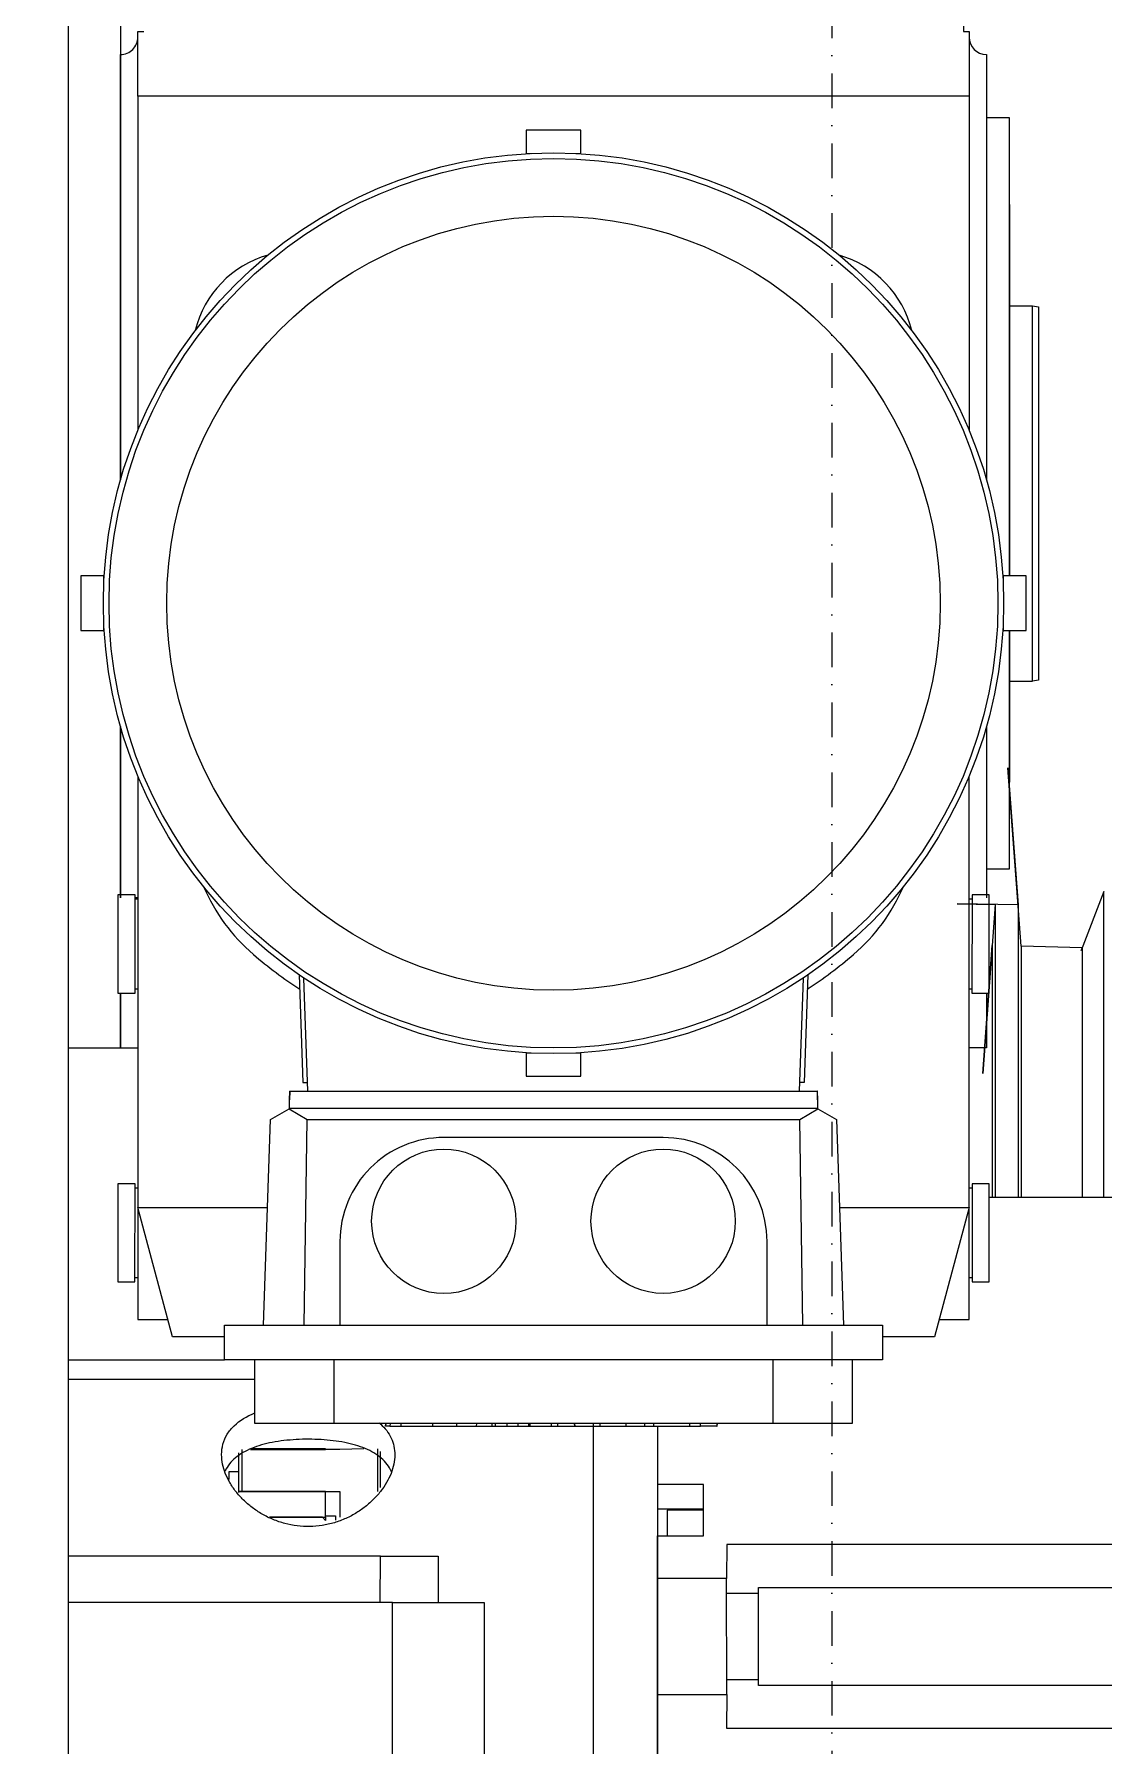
# Model space of a CAD drawing. Header units: millimetres. Extents: x 2179 to 48742, y 3478 to 161002.
# Drawn here: x 34931.6 to 35116.9, y 141661.6 to 141957.9 of the extents above; entities that cross this region are included whole.
import ezdxf

# ---------------------------------------------------------------- set-up
doc = ezdxf.new("R2010")
doc.units = ezdxf.units.MM
doc.linetypes.add('1_Čerchovaná 6_0mm', pattern=[12, 6, -3, 0, -3])
doc.layers.add('0-1', color=7, linetype='Continuous', lineweight=9)
doc.layers.add('2966-1_navrh dispozice stroju-HK_02_dwg-1', color=7, linetype='Continuous', lineweight=9, true_color=0x919191)
doc.layers.add('S-GRID-1', color=9, linetype='1_Čerchovaná 6_0mm', lineweight=25, true_color=0x808080)

# ---------------------------------------------------------------- blocks, each defined once
blk = doc.blocks.new('2966-1_navrh dispozice stroju-HK_02_dwg-876232-1NP _ stroje')
at = {"layer": '0-1'}
for p, q in [((-59970.54, 57897.55), (-59907.41, 57859.6)), ((-59753.42, 57874.7), (-59800.7, 57796.04)), ((-59875.49, 57845.09), (-59873.43, 57848.51)), ((-59870.83, 57837.61), (-59845.41, 57822.33)), ((-59846.48, 57820.06), (-59846.74, 57819.63)), ((-59833.46, 57811.65), (-59833.2, 57812.07)), ((-59803.63, 57794.3), (-59803.89, 57793.87)), ((-59849.87, 57787.95), (-59833.42, 57777.26)), ((-59790.6, 57785.89), (-59790.35, 57786.31)), ((-59801.57, 57751.64), (-59813.99, 57759.11)), ((-59838.69, 57752.95), (-59858.27, 57720.39)), ((-59786.45, 57743.78), (-59825.66, 57678.55)), ((-59779.95, 57725.81), (-59784.07, 57718.95)), ((-59765.42, 57721.74), (-59762.58, 57726.46)), ((-59750.39, 57712.71), (-59767.6, 57723.05)), ((-59749.74, 57718.73), (-59752.57, 57714.02)), ((-59877.26, 57704.32), (-59894.42, 57713.84)), ((-59808.29, 57707.46), (-59807.86, 57707.2)), ((-59876.34, 57699.99), (-59873.14, 57701.71)), ((-59921.14, 57696.34), (-59921.35, 57696)), ((-59920.93, 57696.21), (-59921.19, 57695.78)), ((-59852.12, 57695.68), (-59839.69, 57688.21)), ((-59819.22, 57688.29), (-59816.42, 57692.96)), ((-59907.9, 57687.8), (-59907.65, 57688.23)), ((-59819.24, 57680.74), (-59821.24, 57677.12)), ((-59818.02, 57682.77), (-59811.66, 57678.95)), ((-59817.33, 57682.94), (-59812, 57679.73)), ((-59878.08, 57670.45), (-59878.33, 57670.02)), ((-59839.25, 57670.74), (-59855.87, 57643.1)), ((-59858.76, 57644.84), (-59844.85, 57667.98)), ((-59865.05, 57662.04), (-59864.79, 57662.47)), ((-59823.9, 57658.3), (-59829.79, 57661.85))]:
    blk.add_line(p, q, dxfattribs=at)
at = {"layer": '0-1', "flags": 128}
for points in [[(-59990.47, 57904.86), (-59986.09, 57902.23), (-59976.03, 57896.18), (-59975.52, 57897.04), (-59965.92, 57891.27), (-59916.33, 57861.46)], [(-59946.2, 57887.58), (-59946.19, 57887.59), (-59891.13, 57854.49), (-59959.06, 57895.31), (-59961.12, 57891.88)], [(-59965.92, 57891.27), (-60040.11, 57767.85), (-59990.52, 57738.04)], [(-59931.2, 57878.57), (-59929.14, 57881.99), (-59928.47, 57882.76), (-59873.07, 57849.45), (-59873.43, 57848.51), (-59929.14, 57881.99)], [(-59667.85, 57853.04), (-59748.89, 57718.22), (-59763.43, 57726.97), (-59682.39, 57861.78), (-59688.76, 57865.61)], [(-59682.39, 57861.78), (-59667.85, 57853.04), (-59661.48, 57849.22), (-59609.97, 57818.25), (-59693.84, 57678.72), (-59688.81, 57675.69), (-59688.28, 57675.38), (-59694.47, 57665.09), (-59694.99, 57665.41), (-59701.31, 57669.21), (-59697.19, 57676.06), (-59704.8, 57680.64), (-59708.92, 57673.78), (-59756.57, 57702.42), (-59773.78, 57712.77), (-59780.1, 57716.56)], [(-59884.31, 57849.07), (-59883.57, 57848.63), (-59881.51, 57852.05), (-59889.65, 57856.95), (-59891.71, 57853.52), (-59890.97, 57853.07)], [(-59849.7, 57824.91), (-59847.64, 57828.33), (-59882.98, 57849.6), (-59860.49, 57836.07)], [(-59715, 57849.94), (-59715.21, 57849.89), (-59705.14, 57843.84), (-59705.06, 57843.97), (-59702.72, 57842.38), (-59772.63, 57726.08), (-59767.6, 57723.05), (-59773.78, 57712.77)], [(-59756.57, 57702.42), (-59750.39, 57712.71), (-59745.36, 57709.68), (-59661.48, 57849.22)], [(-59790.48, 57813.04), (-59835.86, 57840.32), (-59829.13, 57831.71), (-59829.42, 57832.07), (-59792.41, 57809.83)], [(-59829.42, 57832.07), (-59835.14, 57823.18), (-59862.79, 57837.08), (-59841.51, 57826.4), (-59798.13, 57800.32)], [(-59992.51, 57827.78), (-59992.06, 57828.52), (-59995.49, 57830.58), (-60000.39, 57822.44), (-59996.96, 57820.38), (-59996.51, 57821.12)], [(-59787.07, 57777.7), (-59784.39, 57782.15), (-59801.01, 57792.14), (-59865.01, 57830.61)], [(-59841.51, 57826.4), (-59847.15, 57817.43), (-59843.65, 57823.02), (-59800.19, 57796.9)], [(-59843.65, 57823.02), (-59819.67, 57806.13), (-59837.84, 57818.92), (-59800.46, 57796.45)], [(-59835.17, 57823.13), (-59835.14, 57823.18), (-59797.86, 57800.77)], [(-59831.27, 57813.83), (-59823.13, 57808.94), (-59824.67, 57806.36)], [(-59812.59, 57772.88), (-59801.01, 57792.14), (-59784.91, 57775.46), (-59789.55, 57767.75)], [(-59849.92, 57788.94), (-59834.27, 57778.77), (-59834.71, 57778.1)], [(-60066.25, 57777.15), (-60064.96, 57779.29), (-59984.69, 57731.04), (-60047.82, 57768.99)], [(-59829.2, 57778.46), (-59876.34, 57700.03), (-59877.62, 57700.81), (-59878.87, 57701.64), (-59831.81, 57779.94)], [(-59830.48, 57779.23), (-59831.77, 57780), (-59831.81, 57779.94), (-59830.48, 57779.23), (-59829.2, 57778.46)], [(-59798.38, 57756.94), (-59829.18, 57774.85), (-59829.16, 57778.48), (-59825.91, 57780.28), (-59794.74, 57762.99)], [(-60040.11, 57767.85), (-60049.71, 57773.62), (-60049.19, 57774.48)], [(-59842.87, 57682.92), (-59873.14, 57701.71), (-59829.18, 57774.85)], [(-59788.82, 57761.19), (-59779.4, 57755.52), (-59786.45, 57743.78), (-59795.88, 57749.45)], [(-59863.01, 57740.87), (-59863.46, 57740.13), (-59860.03, 57738.07), (-59855.14, 57746.21), (-59858.57, 57748.27), (-59859.01, 57747.53)], [(-59791.05, 57735.16), (-59791.02, 57735.21), (-59791.45, 57735.47), (-59791.05, 57735.16), (-59792.51, 57732.73)], [(-59796.67, 57725.82), (-59793.47, 57731.13), (-59793.9, 57731.39)], [(-59793.47, 57731.13), (-59792.51, 57732.73), (-59792.94, 57732.99)], [(-59780.1, 57716.56), (-59775.97, 57723.42), (-59783.59, 57728), (-59787.71, 57721.14)], [(-59796.35, 57726.34), (-59694.47, 57665.09), (-59700.13, 57655.66), (-59802.05, 57716.86), (-59801.46, 57717.85), (-59801.88, 57718.11)], [(-59797.66, 57724.16), (-59796.67, 57725.82), (-59797.09, 57726.08)], [(-59779.79, 57725.71), (-59783.03, 57720.31), (-59779.22, 57718.02)], [(-59799.13, 57721.72), (-59797.46, 57724.49), (-59797.89, 57724.75)], [(-59971.21, 57719.58), (-59971.96, 57720.02), (-59974.02, 57716.59), (-59965.87, 57711.7), (-59963.81, 57715.13), (-59964.56, 57715.58)], [(-59801.46, 57717.85), (-59799.13, 57721.72), (-59799.56, 57721.98)], [(-59805.25, 57711.53), (-59803.75, 57714.03), (-59803.71, 57714.1), (-59804.18, 57714.29), (-59803.71, 57714.1), (-59802.05, 57716.86), (-59802.48, 57717.12)], [(-59895.32, 57713.42), (-59878.99, 57704.37), (-59878.61, 57705.07)], [(-59807.72, 57707.43), (-59805.8, 57710.63), (-59806.22, 57710.89)], [(-59805.8, 57710.63), (-59805.25, 57711.53), (-59805.68, 57711.79)], [(-59939.2, 57707.19), (-59875.2, 57668.72), (-59863.62, 57687.98)], [(-59808.78, 57705.66), (-59807.95, 57707.05), (-59807.72, 57707.43), (-59808.15, 57707.69)], [(-59810.81, 57702.29), (-59809.76, 57704.04), (-59810.19, 57704.3)], [(-59809.76, 57704.04), (-59808.78, 57705.66), (-59809.21, 57705.92)], [(-59878.91, 57701.58), (-59878.87, 57701.64), (-59877.62, 57700.81)], [(-59812.49, 57699.5), (-59811.11, 57701.78), (-59811.54, 57702.04)], [(-59811.11, 57701.78), (-59810.81, 57702.29), (-59811.24, 57702.55)], [(-59846.51, 57676.86), (-59876.4, 57696.28), (-59876.34, 57699.99)], [(-59814.27, 57696.54), (-59812.49, 57699.5), (-59812.91, 57699.76)], [(-59816.85, 57693.22), (-59816.42, 57692.96), (-59814.27, 57696.54), (-59814.7, 57696.79)], [(-59820.65, 57686.89), (-59820.22, 57686.63), (-59820.59, 57686.02), (-59820.63, 57685.96), (-59821.02, 57686.28), (-59820.63, 57685.96)], [(-59820.22, 57686.63), (-59819.22, 57688.29), (-59819.65, 57688.55)], [(-59905.04, 57672.66), (-59900.41, 57680.37), (-59908.55, 57685.27), (-59900.41, 57680.37), (-59898.86, 57682.95)], [(-59835.09, 57684.22), (-59825.66, 57678.55), (-59832.72, 57666.81), (-59842.15, 57672.48)], [(-59793.87, 57671.27), (-59785.67, 57684.91), (-58842.89, 57118.2), (-58851.09, 57104.55), (-59793.87, 57671.27), (-59822.76, 57623.2)], [(-59801.8, 57673.61), (-59796.65, 57682.18), (-59789.79, 57678.06)], [(-59821.24, 57677.12), (-59829.22, 57663.84), (-59822.53, 57674.98), (-59822.65, 57675.06), (-59829.15, 57664.26)], [(-59830, 57662.55), (-59823.77, 57658.81), (-59815.01, 57673.38), (-59811.22, 57671.1)], [(-59794.94, 57669.48), (-59801.8, 57673.61), (-59829.62, 57627.32)], [(-59848.28, 57670.04), (-59852.92, 57662.33), (-59875.2, 57668.72), (-59858.58, 57658.73), (-59855.9, 57663.19)], [(-59812.51, 57668.96), (-59816.3, 57671.24), (-59824.02, 57658.38), (-59823.77, 57658.81)], [(-59812.77, 57668.53), (-59817.5, 57660.66), (-59812.51, 57668.96), (-59811.99, 57668.65), (-59812.77, 57668.53)], [(-59812.7, 57669.07), (-59811.8, 57670.57), (-59811.17, 57670.2)], [(-59826.95, 57660.14), (-59827.86, 57658.64), (-59826.72, 57657.96)]]:
    blk.add_lwpolyline(points, dxfattribs=at)
for points in [[(-59835.36, 57420.76), (-59742.63, 57575.03), (-60201.16, 57850.66), (-60293.9, 57696.39)], [(-59847.13, 57820.45), (-59832.56, 57811.69), (-59831.01, 57814.26), (-59845.58, 57823.02)], [(-59804.27, 57794.69), (-59789.7, 57785.93), (-59788.16, 57788.5), (-59802.73, 57797.26)], [(-59849.99, 57671.07), (-59791.26, 57768.78), (-59786.12, 57765.69), (-59844.85, 57667.98)], [(-59922.69, 57693.77), (-59948.11, 57709.05)], [(-59907.26, 57687.41), (-59921.83, 57696.17), (-59923.38, 57693.6), (-59908.81, 57684.84)], [(-59864.41, 57661.65), (-59878.98, 57670.41), (-59880.52, 57667.84), (-59865.95, 57659.08)]]:
    blk.add_lwpolyline(points, close=True, dxfattribs=at)
at = {"layer": '0-1'}
for centre, radius in [((-59927.76, 57784.32), 77.98), ((-59927.76, 57784.32), 77), ((-59927.76, 57784.32), 67), ((-59826.27, 57745.48), 12.5), ((-59845.84, 57712.91), 12.5)]:
    blk.add_circle(centre, radius, dxfattribs=at)
for centre, radius, start, end in [((-59973.12, 57899.09), 3, 238.9896, 328.9896), ((-59941.59, 57844.65), 18, 72.7115, 133.1133), ((-59880.42, 57792.26), 32, 9.5101, 35.8791), ((-59927.76, 57784.32), 80, 2.3303, 9.5101), ((-60050.39, 57770.53), 3, 328.9896, 58.9896), ((-59987.53, 57768.24), 18, 164.8659, 225.2678), ((-59823.27, 57743.68), 18, 58.9896, 148.9896), ((-59842.84, 57711.11), 18, 148.9896, 238.9896), ((-59927.76, 57784.32), 80, 288.4691, 295.6489), ((-59912.56, 57738.8), 32, 262.1001, 288.4691)]:
    blk.add_arc(centre, radius, start, end, dxfattribs=at)
for points, knots in [([(-59821.71, 57685.31), (-59820.76, 57685.65), (-59819.25, 57685.93), (-59817.25, 57685.6), (-59815.84, 57685.02), (-59814.53, 57684.11), (-59813.36, 57682.93), (-59812.35, 57681.49), (-59811.52, 57679.83), (-59810.89, 57678), (-59810.49, 57676.03), (-59810.34, 57673.97), (-59810.45, 57671.86), (-59810.84, 57669.75), (-59811.51, 57667.69), (-59812.47, 57665.74), (-59813.69, 57663.93), (-59815.15, 57662.32), (-59816.78, 57660.93), (-59818.57, 57659.78), (-59820.45, 57658.89), (-59822.37, 57658.26), (-59824.29, 57657.89), (-59826.16, 57657.78), (-59828.47, 57657.99), (-59830.1, 57658.53), (-59831.04, 57659.1)], [0, 0, 0, 0, 0.061729, 0.091914, 0.122605, 0.154576, 0.18833, 0.224138, 0.261853, 0.301342, 0.342259, 0.384385, 0.427423, 0.471053, 0.515173, 0.559495, 0.603917, 0.648085, 0.691867, 0.735057, 0.777424, 0.818714, 0.858518, 0.896658, 0.932838, 1, 1, 1, 1]), ([(-59813.35, 57682.81), (-59814.33, 57682.93), (-59815.86, 57682.73), (-59817.75, 57681.9), (-59819.17, 57680.98), (-59820.56, 57679.82), (-59821.9, 57678.45), (-59823.19, 57676.9), (-59824.43, 57675.2), (-59825.58, 57673.4), (-59826.64, 57671.53), (-59827.57, 57669.64), (-59828.35, 57667.77), (-59828.94, 57665.93), (-59829.33, 57664.16), (-59829.48, 57662.48), (-59829.36, 57660.4), (-59828.83, 57658.95), (-59828.28, 57658.13)], [0, 0, 0, 0, 0.090556, 0.139005, 0.19069, 0.246151, 0.305241, 0.367676, 0.432665, 0.499069, 0.565611, 0.63077, 0.693571, 0.752999, 0.808689, 0.860502, 0.909021, 1, 1, 1, 1]), ([(-59831.04, 57659.1), (-59832.11, 57659.72), (-59833.45, 57661.14), (-59834.54, 57664.23), (-59834.49, 57666.29), (-59834.28, 57667.64)], [0, 0, 0, 0, 0.381366, 0.576576, 1, 1, 1, 1])]:
    blk.add_open_spline(points, degree=3, knots=knots, dxfattribs=at)

msp = doc.modelspace()

# ---------------------------------------------------------------- linework, layer by layer
at = {"layer": 'S-GRID-1'}
msp.add_line((35069.78, 158068.27), (35069.78, 120650.82), dxfattribs=at)

# ---------------------------------------------------------------- block references
at = {"layer": '2966-1_navrh dispozice stroju-HK_02_dwg-1', "rotation": 301.0103595051887}
msp.add_blockref('2966-1_navrh dispozice stroju-HK_02_dwg-876232-1NP _ stroje', (16370.46, 60726.75), dxfattribs=at)

doc.saveas('drawing.dxf')
